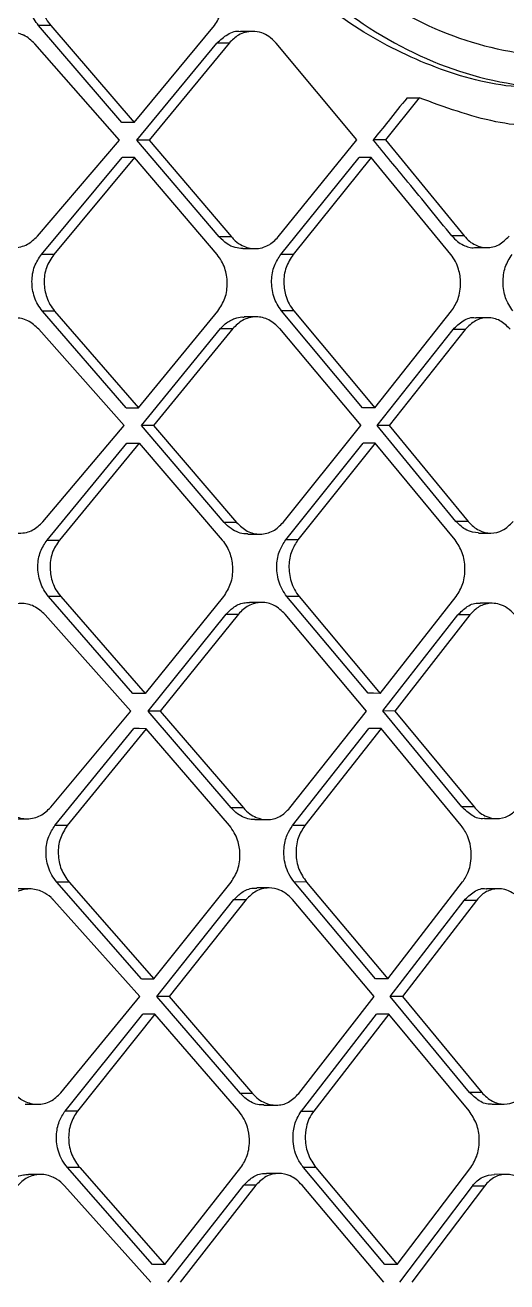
# Model space of a CAD drawing. Extents: x 525 to 609, y 649 to 778.
# Drawn here: x 536.673 to 537.275, y 715.638 to 717.209 of the extents above; entities that cross this region are included whole.
import ezdxf

# ---------------------------------------------------------------- set-up
doc = ezdxf.new("R2010")
doc.units = 0
doc.header["$MEASUREMENT"] = 0
doc.layers.add('1', color=4, linetype='Continuous')

# ---------------------------------------------------------------- blocks, each defined once
blk = doc.blocks.new('JETSETTER')
at = {"layer": '1', "color": 3, "linetype": 'Continuous', "lineweight": 25}
for p, q in [((11.6662, 47.9632), (11.5621, 48.0844)), ((11.5774, 48.0843), (11.5621, 48.0844)), ((11.5774, 48.0843), (11.6815, 47.9632)), ((11.6815, 47.9632), (11.7819, 48.0844)), ((11.8298, 48.077), (11.8146, 48.077)), ((11.6632, 47.9412), (11.5576, 48.0615)), ((11.685, 47.9412), (11.7852, 48.0624)), ((11.8004, 48.0624), (11.7003, 47.9412)), ((11.8004, 48.0624), (11.7852, 48.0624)), ((11.9599, 47.9413), (11.8591, 48.0624)), ((12.038, 47.994), (11.9957, 47.9413)), ((12.0228, 47.9941), (12.038, 47.994)), ((11.6815, 47.9632), (11.6662, 47.9632)), ((11.5607, 47.8208), (11.6632, 47.9412)), ((11.788, 47.8201), (11.685, 47.9412)), ((11.7003, 47.9412), (11.6851, 47.9412)), ((11.7003, 47.9412), (11.8032, 47.8201)), ((11.8618, 47.8201), (11.9599, 47.9413)), ((11.9957, 47.9413), (11.9805, 47.9413)), ((11.9957, 47.9413), (12.094, 47.8213)), ((11.5658, 47.7981), (11.6668, 47.9192)), ((11.6821, 47.9192), (11.5811, 47.798)), ((11.6821, 47.9192), (11.6668, 47.9192)), ((11.7853, 47.7981), (11.6821, 47.9192)), ((11.865, 47.7981), (11.9628, 47.9193)), ((11.9781, 47.9193), (11.8803, 47.7981)), ((12.0775, 47.7981), (11.9781, 47.9193)), ((11.8032, 47.8201), (11.788, 47.8201)), ((12.094, 47.8213), (12.0787, 47.8214)), ((11.8173, 47.8055), (11.8327, 47.8054)), ((12.1071, 47.8067), (12.1224, 47.8067)), ((11.5811, 47.798), (11.5658, 47.7981)), ((11.8803, 47.7981), (11.865, 47.7981)), ((11.6718, 47.6062), (11.567, 47.7273)), ((11.5823, 47.7273), (11.567, 47.7273)), ((11.5823, 47.7273), (11.6871, 47.6062)), ((11.6871, 47.6062), (11.7863, 47.7273)), ((11.9671, 47.6063), (11.866, 47.7274)), ((11.8813, 47.7274), (11.8661, 47.7274)), ((11.8813, 47.7274), (11.9823, 47.6062)), ((11.9823, 47.6062), (12.0784, 47.7274)), ((11.8342, 47.72), (11.819, 47.72)), ((12.1238, 47.7189), (12.1086, 47.719)), ((11.5627, 47.7045), (11.669, 47.5842)), ((11.6907, 47.5842), (11.7897, 47.7054)), ((11.805, 47.7053), (11.706, 47.5842)), ((11.7897, 47.7054), (11.805, 47.7053)), ((11.8635, 47.7054), (11.9648, 47.5842)), ((11.9853, 47.5843), (12.0802, 47.7043)), ((12.0954, 47.7043), (12.0005, 47.5843)), ((12.0954, 47.7043), (12.0802, 47.7043)), ((11.6718, 47.6062), (11.6871, 47.6062)), ((11.5677, 47.4638), (11.669, 47.5842)), ((11.7942, 47.4631), (11.6907, 47.5842)), ((11.706, 47.5842), (11.6907, 47.5842)), ((11.706, 47.5842), (11.8095, 47.463)), ((11.8679, 47.4631), (11.9648, 47.5842)), ((12.0839, 47.4643), (11.9853, 47.5843)), ((12.0005, 47.5843), (11.9853, 47.5843)), ((12.0005, 47.5843), (12.0992, 47.4643)), ((11.5729, 47.441), (11.6726, 47.5622)), ((11.6879, 47.5622), (11.5882, 47.441)), ((11.6726, 47.5622), (11.6879, 47.5622)), ((11.6879, 47.5622), (11.7917, 47.441)), ((11.8711, 47.4411), (11.9678, 47.5623)), ((11.983, 47.5622), (11.8864, 47.4411)), ((11.983, 47.5622), (11.9678, 47.5623)), ((12.0829, 47.4411), (11.983, 47.5622)), ((11.8095, 47.463), (11.7942, 47.4631)), ((12.0991, 47.4643), (12.0839, 47.4643)), ((11.8236, 47.4485), (11.8389, 47.4484)), ((12.1122, 47.4497), (12.1275, 47.4497)), ((11.5729, 47.441), (11.5882, 47.441)), ((11.8864, 47.4411), (11.8712, 47.4411)), ((11.68, 47.2492), (11.5746, 47.3703)), ((11.5899, 47.3703), (11.5746, 47.3703)), ((11.5899, 47.3703), (11.6953, 47.2491)), ((11.7933, 47.3703), (11.6953, 47.2491)), ((11.9741, 47.2493), (11.8726, 47.3704)), ((11.8879, 47.3703), (11.8727, 47.3704)), ((11.8879, 47.3703), (11.9893, 47.2492)), ((11.9893, 47.2492), (12.0842, 47.3704)), ((11.699, 47.2272), (11.7967, 47.3484)), ((11.812, 47.3483), (11.7143, 47.2271)), ((11.7967, 47.3484), (11.812, 47.3483)), ((11.841, 47.363), (11.8258, 47.363)), ((11.972, 47.2272), (11.8703, 47.3483)), ((12.1292, 47.3619), (12.1141, 47.3619)), ((11.6774, 47.2271), (11.5705, 47.3474)), ((11.9923, 47.2273), (12.0861, 47.3473)), ((12.1013, 47.3473), (12.0076, 47.2272)), ((12.1013, 47.3473), (12.0861, 47.3473)), ((11.5774, 47.1068), (11.6774, 47.2271)), ((11.803, 47.1061), (11.699, 47.2272)), ((11.7143, 47.2271), (11.699, 47.2272)), ((11.7143, 47.2271), (11.8182, 47.106)), ((11.8764, 47.106), (11.972, 47.2272)), ((12.0912, 47.1073), (11.9923, 47.2273)), ((12.0076, 47.2272), (11.9924, 47.2273)), ((12.0076, 47.2272), (12.1065, 47.1073)), ((11.5827, 47.084), (11.6812, 47.2052)), ((11.6965, 47.2051), (11.5981, 47.084)), ((11.8007, 47.084), (11.6965, 47.2051)), ((11.8797, 47.0841), (11.9751, 47.2053)), ((11.9903, 47.2052), (11.895, 47.084)), ((12.0905, 47.0841), (11.9903, 47.2052)), ((12.1065, 47.1073), (12.0912, 47.1073)), ((11.5325, 47.0925), (11.548, 47.0925)), ((11.5981, 47.084), (11.5828, 47.084)), ((11.8323, 47.0914), (11.8477, 47.0914)), ((11.895, 47.084), (11.8797, 47.0841)), ((12.1195, 47.0927), (12.1348, 47.0926)), ((11.5511, 47.0047), (11.5359, 47.0048)), ((11.6909, 46.8922), (11.585, 47.0133)), ((11.6003, 47.0132), (11.585, 47.0133)), ((11.6003, 47.0132), (11.7062, 46.8921)), ((11.7062, 46.8921), (11.8028, 47.0133)), ((11.8504, 47.0059), (11.8351, 47.006)), ((11.9834, 46.8923), (11.8817, 47.0134)), ((11.897, 47.0133), (11.8817, 47.0134)), ((11.897, 47.0133), (11.9987, 46.8922)), ((11.9987, 46.8922), (12.0922, 47.0134)), ((12.137, 47.0049), (12.1219, 47.0049)), ((11.6886, 46.8701), (11.5812, 46.9904)), ((11.71, 46.8702), (11.8063, 46.9913)), ((11.8216, 46.9913), (11.7253, 46.8701)), ((11.8063, 46.9913), (11.8216, 46.9913)), ((11.9816, 46.8702), (11.8796, 46.9913)), ((12.0017, 46.8702), (12.0941, 46.9903)), ((12.1094, 46.9902), (12.017, 46.8702)), ((12.1094, 46.9902), (12.0941, 46.9903)), ((11.6909, 46.8922), (11.7062, 46.8921)), ((11.59, 46.7497), (11.6886, 46.8701)), ((11.8144, 46.749), (11.71, 46.8702)), ((11.7253, 46.8701), (11.71, 46.8702)), ((11.7253, 46.8701), (11.8296, 46.749)), ((11.8874, 46.749), (11.9816, 46.8702)), ((12.1008, 46.7503), (12.0017, 46.8702)), ((12.017, 46.8702), (12.0018, 46.8702)), ((12.017, 46.8702), (12.1161, 46.7502)), ((11.5955, 46.727), (11.6924, 46.8482)), ((11.7077, 46.8481), (11.6108, 46.7269)), ((11.8124, 46.727), (11.7077, 46.8481)), ((11.8908, 46.727), (11.9847, 46.8482)), ((12, 46.8482), (11.9061, 46.727)), ((12, 46.8482), (11.9847, 46.8482)), ((12.1003, 46.7271), (12, 46.8482)), ((11.5454, 46.7355), (11.5609, 46.7354)), ((11.8296, 46.749), (11.8144, 46.749)), ((12.1161, 46.7502), (12.1008, 46.7503)), ((12.129, 46.7357), (12.1443, 46.7356)), ((11.6108, 46.7269), (11.5955, 46.727)), ((11.8437, 46.7344), (11.859, 46.7344)), ((11.8908, 46.727), (11.9061, 46.727)), ((11.5647, 46.6477), (11.5495, 46.6477)), ((11.7046, 46.5351), (11.5983, 46.6563)), ((11.6136, 46.6562), (11.5983, 46.6563)), ((11.6136, 46.6562), (11.7199, 46.5351)), ((11.7199, 46.5351), (11.815, 46.6563)), ((11.8623, 46.6489), (11.8471, 46.6489)), ((11.9952, 46.5352), (11.8933, 46.6563)), ((11.9086, 46.6563), (11.8933, 46.6563)), ((11.9086, 46.6563), (12.0105, 46.5352)), ((12.0105, 46.5352), (12.1025, 46.6564)), ((12.1471, 46.6478), (12.1319, 46.6479)), ((11.7026, 46.5131), (11.5948, 46.6334)), ((11.7238, 46.5131), (11.8186, 46.6343)), ((11.8339, 46.6343), (11.7391, 46.5131)), ((11.8339, 46.6343), (11.8186, 46.6343)), ((11.9937, 46.5132), (11.8915, 46.6343)), ((12.0136, 46.5132), (12.1045, 46.6332)), ((12.1197, 46.6332), (12.0289, 46.5132)), ((12.1197, 46.6332), (12.1045, 46.6332)), ((12.0105, 46.5352), (11.9952, 46.5352))]:
    blk.add_line(p, q, dxfattribs=at)
at = {"layer": '1', "color": 3, "linetype": 'Continuous', "lineweight": 25, "flags": 128}
for points in [[(11.9781, 47.9193), (11.9695, 47.9193), (11.9628, 47.9193)], [(11.9823, 47.6062), (11.9738, 47.6063), (11.9671, 47.6063)], [(11.6953, 47.2491), (11.6867, 47.2492), (11.68, 47.2492)], [(11.9893, 47.2492), (11.9808, 47.2493), (11.9741, 47.2493)], [(11.6965, 47.2051), (11.6879, 47.2052), (11.6812, 47.2052)], [(11.9903, 47.2052), (11.9818, 47.2052), (11.9751, 47.2053)], [(11.8182, 47.106), (11.8097, 47.106), (11.803, 47.1061)], [(11.9987, 46.8922), (11.9901, 46.8922), (11.9834, 46.8922)], [(11.7199, 46.5351), (11.7114, 46.5351), (11.7046, 46.5351)]]:
    blk.add_lwpolyline(points, dxfattribs=at)
at = {"layer": '1', "color": 3, "linetype": 'Continuous', "lineweight": 25}
for points, knots in [([(12.2124, 48.0087), (12.1967, 48.0078), (12.1475, 48.0049), (12.0641, 48.0267), (11.9671, 48.0724), (11.8783, 48.1418), (11.8016, 48.231), (11.7402, 48.3363), (11.6972, 48.4538), (11.6742, 48.579), (11.6725, 48.707), (11.6919, 48.8332), (11.7317, 48.9526), (11.7901, 49.0606), (11.8645, 49.153), (11.9514, 49.2266), (12.0473, 49.2772), (12.1384, 49.3044), (12.1958, 49.3031), (12.2196, 49.3026)], [0, 0, 0, 0, 0.0289213, 0.0908967, 0.1525102, 0.21447, 0.2762457, 0.3380204, 0.3999673, 0.461588, 0.5235732, 0.585246, 0.6471053, 0.7090141, 0.7707099, 0.8326848, 0.8942878, 0.9562431, 1, 1, 1, 1]), ([(12.657, 48.9726), (12.6744, 48.921), (12.7092, 48.8178), (12.7219, 48.6461), (12.7044, 48.4767), (12.6544, 48.3189), (12.5753, 48.1842), (12.4712, 48.0818), (12.3485, 48.0187), (12.2149, 47.9985), (12.0789, 48.0229), (11.9499, 48.0906), (11.8378, 48.197), (11.7517, 48.3346), (11.6981, 48.4939), (11.6816, 48.6642), (11.7029, 48.8339), (11.7609, 48.9915), (11.8505, 49.1261), (11.9646, 49.2289), (12.0948, 49.2923), (12.2313, 49.3123), (12.3646, 49.2878), (12.485, 49.2197), (12.5878, 49.1149), (12.6339, 49.02), (12.657, 48.9726)], [0, 0, 0, 0, 0.041607, 0.083241, 0.124868, 0.166463, 0.208051, 0.249701, 0.291426, 0.333201, 0.37497, 0.4167, 0.458391, 0.500023, 0.541607, 0.583193, 0.624799, 0.666416, 0.708056, 0.749714, 0.791382, 0.833124, 0.874939, 0.916728, 0.958401, 1, 1, 1, 1]), ([(12.6309, 48.9532), (12.6473, 48.9048), (12.6801, 48.8078), (12.6921, 48.6467), (12.6756, 48.4876), (12.6285, 48.3395), (12.5539, 48.2132), (12.4559, 48.1172), (12.3405, 48.0579), (12.215, 48.0389), (12.0874, 48.0619), (11.9665, 48.1254), (11.8617, 48.2252), (11.7811, 48.3543), (11.731, 48.5038), (11.7156, 48.6637), (11.7355, 48.823), (11.7897, 48.9708), (11.8735, 49.0972), (11.9804, 49.1936), (12.1023, 49.2531), (12.2304, 49.2718), (12.3556, 49.2489), (12.4689, 49.185), (12.5657, 49.0866), (12.6091, 48.9976), (12.6309, 48.9532)], [0, 0, 0, 0, 0.04161, 0.083271, 0.124923, 0.166513, 0.208078, 0.24971, 0.291446, 0.33324, 0.375013, 0.41673, 0.458406, 0.500035, 0.541625, 0.583217, 0.624828, 0.666452, 0.708096, 0.749746, 0.791398, 0.83314, 0.874969, 0.916763, 0.958421, 1, 1, 1, 1]), ([(11.5621, 48.0844), (11.5602, 48.0869), (11.5563, 48.092), (11.551, 48.104), (11.5483, 48.1204), (11.5514, 48.1401), (11.5581, 48.1501), (11.5615, 48.1551)], [0, 0, 0, 0, 0.130783, 0.259969, 0.512404, 0.758979, 1, 1, 1, 1]), ([(11.5768, 48.155), (11.5749, 48.1525), (11.5711, 48.1475), (11.5661, 48.1358), (11.5635, 48.1198), (11.5663, 48.1039), (11.5715, 48.0921), (11.5754, 48.087), (11.5774, 48.0843)], [0, 0, 0, 0, 0.129497, 0.256148, 0.499984, 0.736843, 0.86525, 1, 1, 1, 1]), ([(11.7819, 48.0844), (11.7853, 48.0895), (11.792, 48.0998), (11.7948, 48.1196), (11.7921, 48.1357), (11.787, 48.1474), (11.7832, 48.1525), (11.7813, 48.1551)], [0, 0, 0, 0, 0.249956, 0.499306, 0.740735, 0.868277, 1, 1, 1, 1]), ([(11.5576, 48.0615), (11.5532, 48.0656), (11.5487, 48.0697), (11.5434, 48.0722), (11.543, 48.0724), (11.5417, 48.073), (11.5365, 48.075), (11.5258, 48.0767), (11.5104, 48.0734), (11.5016, 48.0652), (11.4972, 48.0611)], [0, 0, 0, 0, 0.2498, 0.251875, 0.25574, 0.268972, 0.317208, 0.500415, 0.750164, 1, 1, 1, 1]), ([(11.7852, 48.0624), (11.7895, 48.0663), (11.798, 48.0742), (11.8093, 48.0783), (11.8146, 48.077), (11.8146, 48.077)], [0, 0, 0, 0, 0.498238, 0.996536, 1, 1, 1, 1]), ([(11.8591, 48.0624), (11.8561, 48.0654), (11.8508, 48.0708), (11.8406, 48.0758), (11.8304, 48.0776), (11.8205, 48.0761), (11.8101, 48.072), (11.8042, 48.0661), (11.8004, 48.0624)], [0, 0, 0, 0, 0.177222, 0.320581, 0.500159, 0.645881, 0.777905, 1, 1, 1, 1]), ([(12.0228, 47.9941), (12.0149, 47.9842), (12.0008, 47.9666), (11.9867, 47.949), (11.9805, 47.9413)], [0, 0, 0, 0, 0.5600018, 1, 1, 1, 1]), ([(12.2237, 47.9553), (12.1936, 47.9567), (12.1309, 47.9597), (12.0697, 47.9823), (12.038, 47.994)], [0, 0, 0, 0, 0.480994, 1, 1, 1, 1]), ([(12.0787, 47.8214), (12.0605, 47.8438), (12.0279, 47.8837), (11.995, 47.9237), (11.9805, 47.9413)], [0, 0, 0, 0, 0.560004, 1, 1, 1, 1]), ([(11.5004, 47.8212), (11.5049, 47.8171), (11.5123, 47.8103), (11.5233, 47.807), (11.532, 47.8063), (11.5398, 47.8073), (11.5505, 47.8111), (11.5567, 47.8171), (11.5607, 47.8208)], [0, 0, 0, 0, 0.249492, 0.414129, 0.499787, 0.639593, 0.769704, 1, 1, 1, 1]), ([(11.8173, 47.8055), (11.8142, 47.8058), (11.8074, 47.8063), (11.7971, 47.811), (11.7911, 47.817), (11.788, 47.8201)], [0, 0, 0, 0, 0.291998, 0.628883, 1, 1, 1, 1]), ([(11.8032, 47.8201), (11.8048, 47.8184), (11.8088, 47.814), (11.8185, 47.8076), (11.8303, 47.8047), (11.8414, 47.8062), (11.8518, 47.8101), (11.8579, 47.8161), (11.8618, 47.8201)], [0, 0, 0, 0, 0.093394, 0.250703, 0.499936, 0.634945, 0.76345, 1, 1, 1, 1]), ([(12.0787, 47.8214), (12.081, 47.8189), (12.0854, 47.8141), (12.0948, 47.8088), (12.1025, 47.8056), (12.1071, 47.8068), (12.1071, 47.8068)], [0, 0, 0, 0, 0.285031, 0.54639, 0.996451, 1, 1, 1, 1]), ([(12.094, 47.8213), (12.0962, 47.8189), (12.1005, 47.8143), (12.11, 47.8085), (12.1226, 47.8056), (12.138, 47.8089), (12.1461, 47.8169), (12.1503, 47.821)], [0, 0, 0, 0, 0.140255, 0.270639, 0.500894, 0.748067, 1, 1, 1, 1]), ([(11.567, 47.7273), (11.565, 47.73), (11.5609, 47.7352), (11.5569, 47.7445), (11.5544, 47.7543), (11.5535, 47.7674), (11.556, 47.7835), (11.5626, 47.7933), (11.5658, 47.7981)], [0, 0, 0, 0, 0.134727, 0.266671, 0.395886, 0.522395, 0.7663, 1, 1, 1, 1]), ([(11.5811, 47.798), (11.5777, 47.7928), (11.5709, 47.7824), (11.5682, 47.7629), (11.5711, 47.747), (11.5762, 47.7352), (11.5802, 47.73), (11.5823, 47.7273)], [0, 0, 0, 0, 0.25294, 0.499288, 0.733019, 0.862455, 1, 1, 1, 1]), ([(11.7863, 47.7273), (11.7897, 47.7325), (11.7963, 47.7428), (11.799, 47.7625), (11.7962, 47.7785), (11.7911, 47.7903), (11.7872, 47.7954), (11.7853, 47.7981)], [0, 0, 0, 0, 0.250152, 0.499254, 0.736705, 0.865245, 1, 1, 1, 1]), ([(11.866, 47.7274), (11.864, 47.7302), (11.86, 47.7356), (11.856, 47.7453), (11.8538, 47.7554), (11.8531, 47.7685), (11.8558, 47.7841), (11.862, 47.7936), (11.865, 47.7981)], [0, 0, 0, 0, 0.140712, 0.276986, 0.408838, 0.536263, 0.776805, 1, 1, 1, 1]), ([(11.8803, 47.7981), (11.877, 47.7929), (11.8704, 47.7826), (11.8678, 47.7632), (11.8704, 47.7475), (11.8752, 47.7356), (11.8792, 47.7302), (11.8813, 47.7274)], [0, 0, 0, 0, 0.251339, 0.499131, 0.724411, 0.856026, 1, 1, 1, 1]), ([(12.0784, 47.7274), (12.0815, 47.7322), (12.0862, 47.7397), (12.0892, 47.7523), (12.0902, 47.765), (12.0882, 47.7778), (12.0835, 47.7897), (12.0796, 47.7952), (12.0775, 47.7981)], [0, 0, 0, 0, 0.233485, 0.362658, 0.499783, 0.720705, 0.853166, 1, 1, 1, 1]), ([(12.1548, 47.7275), (12.1515, 47.7327), (12.1448, 47.743), (12.1419, 47.7629), (12.1444, 47.7827), (12.1508, 47.7931), (12.154, 47.7982)], [0, 0, 0, 0, 0.249991, 0.500001, 0.750005, 1, 1, 1, 1]), ([(11.5627, 47.7045), (11.5582, 47.7085), (11.5493, 47.7165), (11.5346, 47.7195), (11.5231, 47.7179), (11.5125, 47.7138), (11.5064, 47.7079), (11.5025, 47.7041)], [0, 0, 0, 0, 0.249683, 0.499218, 0.642033, 0.773267, 1, 1, 1, 1]), ([(11.7897, 47.7054), (11.7916, 47.7075), (11.7968, 47.7131), (11.8061, 47.718), (11.8143, 47.7202), (11.8181, 47.7198), (11.819, 47.7197)], [0, 0, 0, 0, 0.235608, 0.645706, 0.917137, 1, 1, 1, 1]), ([(11.8635, 47.7054), (11.8592, 47.7095), (11.8506, 47.7176), (11.8364, 47.7207), (11.8253, 47.7192), (11.8149, 47.7152), (11.8088, 47.7092), (11.805, 47.7053)], [0, 0, 0, 0, 0.24984, 0.499329, 0.639006, 0.769167, 1, 1, 1, 1]), ([(12.0802, 47.7043), (12.0843, 47.7082), (12.0924, 47.716), (12.1033, 47.7202), (12.1085, 47.7189), (12.1086, 47.7189)], [0, 0, 0, 0, 0.495267, 0.990507, 1, 1, 1, 1]), ([(12.1516, 47.7046), (12.1475, 47.7087), (12.1393, 47.7167), (12.1235, 47.7201), (12.1078, 47.7165), (12.0995, 47.7084), (12.0954, 47.7043)], [0, 0, 0, 0, 0.250014, 0.500008, 0.749991, 1, 1, 1, 1]), ([(11.5075, 47.4641), (11.512, 47.4601), (11.521, 47.4519), (11.5355, 47.4489), (11.5468, 47.4502), (11.5574, 47.454), (11.5636, 47.46), (11.5677, 47.4638)], [0, 0, 0, 0, 0.249766, 0.499306, 0.636044, 0.765207, 1, 1, 1, 1]), ([(11.8236, 47.4487), (11.8227, 47.4486), (11.8188, 47.4483), (11.8116, 47.4503), (11.8023, 47.4548), (11.797, 47.4603), (11.7942, 47.4631)], [0, 0, 0, 0, 0.079503, 0.364015, 0.670823, 1, 1, 1, 1]), ([(11.8095, 47.463), (11.8138, 47.4589), (11.8225, 47.4508), (11.8365, 47.4478), (11.8474, 47.4491), (11.8578, 47.4529), (11.8639, 47.4591), (11.8679, 47.4631)], [0, 0, 0, 0, 0.249901, 0.499435, 0.631183, 0.758697, 1, 1, 1, 1]), ([(12.1122, 47.4498), (12.1071, 47.4504), (12.0966, 47.4517), (12.0882, 47.4601), (12.0839, 47.4643)], [0, 0, 0, 0, 0.48989, 1, 1, 1, 1]), ([(12.0991, 47.4643), (12.1013, 47.462), (12.1054, 47.4575), (12.1149, 47.4516), (12.1275, 47.4485), (12.143, 47.4519), (12.1511, 47.4599), (12.1552, 47.464)], [0, 0, 0, 0, 0.134281, 0.262693, 0.500921, 0.7442, 1, 1, 1, 1]), ([(11.5746, 47.3703), (11.5725, 47.373), (11.5683, 47.3784), (11.5642, 47.3881), (11.5617, 47.398), (11.5609, 47.4111), (11.5635, 47.4268), (11.5698, 47.4364), (11.5729, 47.441)], [0, 0, 0, 0, 0.139308, 0.274553, 0.405737, 0.532908, 0.774189, 1, 1, 1, 1]), ([(11.5882, 47.441), (11.5848, 47.4358), (11.5781, 47.4255), (11.5756, 47.406), (11.5785, 47.3902), (11.5837, 47.3783), (11.5878, 47.373), (11.5899, 47.3703)], [0, 0, 0, 0, 0.250691, 0.499273, 0.728476, 0.85907, 1, 1, 1, 1]), ([(11.7917, 47.441), (11.7938, 47.4383), (11.7977, 47.433), (11.8028, 47.4212), (11.8051, 47.4084), (11.8043, 47.3957), (11.8015, 47.383), (11.7965, 47.3754), (11.7933, 47.3703)], [0, 0, 0, 0, 0.13895, 0.268791, 0.500132, 0.629152, 0.755749, 1, 1, 1, 1]), ([(11.8726, 47.3704), (11.8705, 47.3733), (11.8662, 47.3791), (11.8622, 47.3894), (11.86, 47.3998), (11.8596, 47.4129), (11.8625, 47.4279), (11.8684, 47.4369), (11.8711, 47.4411)], [0, 0, 0, 0, 0.14979, 0.292563, 0.428304, 0.55702, 0.792373, 1, 1, 1, 1]), ([(11.8864, 47.4411), (11.8836, 47.4367), (11.8775, 47.4274), (11.8748, 47.4121), (11.8754, 47.3991), (11.8776, 47.3888), (11.8816, 47.3788), (11.8858, 47.3732), (11.8879, 47.3703)], [0, 0, 0, 0, 0.215412, 0.453364, 0.58143, 0.715225, 0.854737, 1, 1, 1, 1]), ([(12.0842, 47.3704), (12.0874, 47.3756), (12.0936, 47.3859), (12.0961, 47.4058), (12.093, 47.4256), (12.0863, 47.436), (12.0829, 47.4411)], [0, 0, 0, 0, 0.25, 0.500008, 0.750003, 1, 1, 1, 1]), ([(11.5705, 47.3474), (11.566, 47.3515), (11.5571, 47.3595), (11.5425, 47.3624), (11.5312, 47.3609), (11.5206, 47.3569), (11.5144, 47.3509), (11.5105, 47.3471)], [0, 0, 0, 0, 0.249721, 0.499233, 0.638357, 0.768345, 1, 1, 1, 1]), ([(11.7967, 47.3484), (11.7995, 47.3512), (11.8058, 47.3579), (11.8163, 47.3625), (11.8234, 47.3628), (11.8258, 47.3629)], [0, 0, 0, 0, 0.33595, 0.779436, 1, 1, 1, 1]), ([(11.8703, 47.3483), (11.866, 47.3524), (11.8573, 47.3606), (11.8433, 47.3636), (11.8324, 47.3622), (11.822, 47.3583), (11.8159, 47.3523), (11.812, 47.3483)], [0, 0, 0, 0, 0.249883, 0.499415, 0.634664, 0.763356, 1, 1, 1, 1]), ([(12.0861, 47.3473), (12.0899, 47.3511), (12.0976, 47.3587), (12.1082, 47.363), (12.1136, 47.3618), (12.114, 47.3617)], [0, 0, 0, 0, 0.47294, 0.960733, 1, 1, 1, 1]), ([(12.1573, 47.3476), (12.1543, 47.3506), (12.1487, 47.3564), (12.1389, 47.3609), (12.1296, 47.3623), (12.1193, 47.361), (12.1093, 47.3563), (12.1036, 47.3499), (12.1013, 47.3473)], [0, 0, 0, 0, 0.18052, 0.345248, 0.494161, 0.627253, 0.845102, 1, 1, 1, 1]), ([(11.5175, 47.1071), (11.522, 47.103), (11.531, 47.0949), (11.5454, 47.0918), (11.5565, 47.0932), (11.5671, 47.0969), (11.5734, 47.1029), (11.5774, 47.1068)], [0, 0, 0, 0, 0.249817, 0.499329, 0.633421, 0.761725, 1, 1, 1, 1]), ([(11.8323, 47.0917), (11.8309, 47.0916), (11.8265, 47.0915), (11.8191, 47.0938), (11.8105, 47.0984), (11.8055, 47.1035), (11.803, 47.1061)], [0, 0, 0, 0, 0.134523, 0.407932, 0.696414, 1, 1, 1, 1]), ([(11.8182, 47.106), (11.8208, 47.1034), (11.8256, 47.0985), (11.8356, 47.093), (11.846, 47.0908), (11.856, 47.0921), (11.8663, 47.0958), (11.8724, 47.102), (11.8764, 47.106)], [0, 0, 0, 0, 0.152672, 0.287074, 0.500286, 0.628994, 0.755375, 1, 1, 1, 1]), ([(12.1195, 47.0928), (12.1193, 47.0928), (12.1142, 47.0915), (12.1035, 47.0957), (12.0953, 47.1035), (12.0912, 47.1073)], [0, 0, 0, 0, 0.014509, 0.510189, 1, 1, 1, 1]), ([(12.1065, 47.1073), (12.1086, 47.105), (12.1127, 47.1006), (12.122, 47.0946), (12.1347, 47.0914), (12.1472, 47.0945), (12.1563, 47.1003), (12.1602, 47.1047), (12.1622, 47.107)], [0, 0, 0, 0, 0.130747, 0.25787, 0.500261, 0.739742, 0.867402, 1, 1, 1, 1]), ([(11.585, 47.0133), (11.5828, 47.0161), (11.5785, 47.0217), (11.5743, 47.0317), (11.5718, 47.0419), (11.5711, 47.055), (11.5737, 47.0703), (11.5798, 47.0796), (11.5827, 47.084)], [0, 0, 0, 0, 0.144706, 0.283798, 0.417299, 0.54523, 0.783437, 1, 1, 1, 1]), ([(11.5981, 47.084), (11.5948, 47.0788), (11.5881, 47.0685), (11.5858, 47.0486), (11.5894, 47.0287), (11.5967, 47.0184), (11.6003, 47.0132)], [0, 0, 0, 0, 0.248723, 0.499983, 0.749881, 1, 1, 1, 1]), ([(11.8028, 47.0133), (11.806, 47.0183), (11.8108, 47.0258), (11.8135, 47.0385), (11.8143, 47.051), (11.812, 47.0637), (11.807, 47.0756), (11.8029, 47.0811), (11.8007, 47.084)], [0, 0, 0, 0, 0.240811, 0.36817, 0.4998, 0.721251, 0.853559, 1, 1, 1, 1]), ([(11.8817, 47.0134), (11.8794, 47.0166), (11.8748, 47.0228), (11.8707, 47.034), (11.8687, 47.0449), (11.8687, 47.058), (11.8718, 47.072), (11.8773, 47.0804), (11.8797, 47.0841)], [0, 0, 0, 0, 0.162675, 0.314642, 0.4559, 0.586452, 0.814454, 1, 1, 1, 1]), ([(11.895, 47.084), (11.8918, 47.079), (11.887, 47.0714), (11.8843, 47.0587), (11.8836, 47.0456), (11.8865, 47.0288), (11.8935, 47.0185), (11.897, 47.0133)], [0, 0, 0, 0, 0.243789, 0.370641, 0.500457, 0.750108, 1, 1, 1, 1]), ([(12.0922, 47.0134), (12.0949, 47.0177), (12.0994, 47.0247), (12.1025, 47.0372), (12.1034, 47.0488), (12.1019, 47.0605), (12.0981, 47.073), (12.0933, 47.0799), (12.0905, 47.0841)], [0, 0, 0, 0, 0.21055, 0.345381, 0.499639, 0.657511, 0.793674, 1, 1, 1, 1]), ([(11.5812, 46.9904), (11.5812, 46.9905), (11.5811, 46.9906), (11.5808, 46.9909), (11.5797, 46.9921), (11.5755, 46.9962), (11.566, 47.0025), (11.5533, 47.0054), (11.5421, 47.0039), (11.5315, 47), (11.5254, 46.994), (11.5214, 46.9901)], [0, 0, 0, 0, 0.002194, 0.006166, 0.019545, 0.067894, 0.250456, 0.499736, 0.635767, 0.76463, 1, 1, 1, 1]), ([(11.8063, 46.9913), (11.8095, 46.9946), (11.8164, 47.0017), (11.827, 47.0059), (11.8336, 47.0058), (11.8352, 47.0057)], [0, 0, 0, 0, 0.390687, 0.852596, 1, 1, 1, 1]), ([(11.8797, 46.9913), (11.8771, 46.994), (11.8722, 46.9989), (11.8623, 47.0044), (11.8519, 47.0065), (11.8419, 47.0052), (11.8316, 47.0014), (11.8256, 46.9953), (11.8216, 46.9913)], [0, 0, 0, 0, 0.154438, 0.289449, 0.500306, 0.6319, 0.759205, 1, 1, 1, 1]), ([(12.0941, 46.9903), (12.0981, 46.9942), (12.106, 47.002), (12.1167, 47.0062), (12.1218, 47.0049), (12.1219, 47.0049)], [0, 0, 0, 0, 0.497875, 0.993928, 1, 1, 1, 1]), ([(12.165, 46.9906), (12.1622, 46.9934), (12.157, 46.9989), (12.1477, 47.0035), (12.1388, 47.0052), (12.1285, 47.0044), (12.1179, 46.9999), (12.112, 46.9932), (12.1094, 46.9902)], [0, 0, 0, 0, 0.169965, 0.327132, 0.471506, 0.603082, 0.826917, 1, 1, 1, 1]), ([(11.7077, 46.8481), (11.7049, 46.8481), (11.6998, 46.8481), (11.6947, 46.8481), (11.6924, 46.8482)], [0, 0, 0, 0, 0.559962, 1, 1, 1, 1]), ([(11.5304, 46.7501), (11.5334, 46.7471), (11.5373, 46.7433), (11.5424, 46.7404), (11.549, 46.737), (11.5582, 46.7348), (11.5693, 46.7361), (11.5798, 46.7398), (11.586, 46.7458), (11.59, 46.7497)], [0, 0, 0, 0, 0.173732, 0.22434, 0.250621, 0.499856, 0.631552, 0.758963, 1, 1, 1, 1]), ([(11.8437, 46.7346), (11.8418, 46.7346), (11.8371, 46.7346), (11.8296, 46.7371), (11.8214, 46.7417), (11.8168, 46.7466), (11.8144, 46.749)], [0, 0, 0, 0, 0.172814, 0.438511, 0.714219, 1, 1, 1, 1]), ([(11.8296, 46.749), (11.832, 46.7465), (11.8366, 46.7418), (11.8466, 46.7361), (11.8596, 46.7332), (11.8753, 46.7367), (11.8834, 46.7449), (11.8874, 46.749)], [0, 0, 0, 0, 0.143404, 0.274842, 0.500918, 0.751785, 1, 1, 1, 1]), ([(12.1289, 46.7359), (12.1286, 46.7358), (12.1233, 46.7346), (12.1127, 46.7389), (12.1047, 46.7465), (12.1008, 46.7503)], [0, 0, 0, 0, 0.036111, 0.526397, 1, 1, 1, 1]), ([(12.1161, 46.7502), (12.1203, 46.7461), (12.1287, 46.738), (12.1441, 46.7345), (12.1564, 46.7374), (12.1655, 46.7431), (12.1694, 46.7476), (12.1714, 46.7499)], [0, 0, 0, 0, 0.25387, 0.499644, 0.736074, 0.864712, 1, 1, 1, 1]), ([(11.5983, 46.6563), (11.596, 46.6592), (11.5915, 46.665), (11.5872, 46.6754), (11.5848, 46.6859), (11.5842, 46.699), (11.5869, 46.7139), (11.5927, 46.7228), (11.5954, 46.727)], [0, 0, 0, 0, 0.151286, 0.29511, 0.431449, 0.56034, 0.794796, 1, 1, 1, 1]), ([(11.6108, 46.7269), (11.6075, 46.7219), (11.6027, 46.7142), (11.6, 46.7015), (11.5994, 46.6884), (11.6027, 46.6716), (11.61, 46.6613), (11.6136, 46.6562)], [0, 0, 0, 0, 0.245941, 0.372308, 0.500614, 0.750186, 1, 1, 1, 1]), ([(11.815, 46.6563), (11.8181, 46.6611), (11.8228, 46.6686), (11.8255, 46.6813), (11.8261, 46.6933), (11.824, 46.7056), (11.8193, 46.7177), (11.8148, 46.7237), (11.8124, 46.727)], [0, 0, 0, 0, 0.236787, 0.365121, 0.499726, 0.698392, 0.836425, 1, 1, 1, 1]), ([(11.8933, 46.6563), (11.8907, 46.66), (11.8856, 46.6671), (11.8815, 46.6796), (11.88, 46.6913), (11.8807, 46.7044), (11.884, 46.7169), (11.8889, 46.7241), (11.8908, 46.7271)], [0, 0, 0, 0, 0.183855, 0.350959, 0.501332, 0.634908, 0.850865, 1, 1, 1, 1]), ([(11.9061, 46.727), (11.904, 46.7238), (11.9, 46.7179), (11.8961, 46.7059), (11.8947, 46.6905), (11.8983, 46.6718), (11.9052, 46.6614), (11.9086, 46.6563)], [0, 0, 0, 0, 0.159712, 0.296508, 0.50061, 0.750488, 1, 1, 1, 1]), ([(12.1025, 46.6564), (12.1056, 46.6615), (12.1117, 46.6719), (12.114, 46.6917), (12.1106, 46.7116), (12.1037, 46.7219), (12.1003, 46.7271)], [0, 0, 0, 0, 0.250011, 0.5, 0.750013, 1, 1, 1, 1]), ([(11.5199, 46.6331), (11.5229, 46.6361), (11.5296, 46.643), (11.5403, 46.6474), (11.5474, 46.6475), (11.5495, 46.6475)], [0, 0, 0, 0, 0.359521, 0.809147, 1, 1, 1, 1]), ([(11.5948, 46.6334), (11.5916, 46.6364), (11.5875, 46.6403), (11.5825, 46.6431), (11.5811, 46.6438), (11.5756, 46.6464), (11.567, 46.6484), (11.5558, 46.6469), (11.5454, 46.643), (11.5392, 46.637), (11.5353, 46.633)], [0, 0, 0, 0, 0.182844, 0.23114, 0.248381, 0.250503, 0.499793, 0.633302, 0.761311, 1, 1, 1, 1]), ([(11.8186, 46.6343), (11.822, 46.6378), (11.8293, 46.6453), (11.8399, 46.6491), (11.846, 46.6488), (11.8471, 46.6487)], [0, 0, 0, 0, 0.426641, 0.900647, 1, 1, 1, 1]), ([(11.8915, 46.6343), (11.8892, 46.6367), (11.8846, 46.6415), (11.8748, 46.6472), (11.8643, 46.6495), (11.8541, 46.6482), (11.8439, 46.6445), (11.8379, 46.6383), (11.8339, 46.6343)], [0, 0, 0, 0, 0.142795, 0.27393, 0.500289, 0.628971, 0.755333, 1, 1, 1, 1]), ([(12.1045, 46.6332), (12.1064, 46.6355), (12.1103, 46.64), (12.1193, 46.6462), (12.127, 46.6471), (12.1319, 46.6478)], [0, 0, 0, 0, 0.260664, 0.517704, 1, 1, 1, 1]), ([(12.1749, 46.6336), (12.1707, 46.6376), (12.1624, 46.6456), (12.1469, 46.649), (12.1345, 46.6459), (12.1255, 46.64), (12.1217, 46.6355), (12.1197, 46.6332)], [0, 0, 0, 0, 0.250844, 0.499682, 0.73912, 0.867019, 1, 1, 1, 1])]:
    blk.add_open_spline(points, degree=3, knots=knots, dxfattribs=at)

msp = doc.modelspace()

# ---------------------------------------------------------------- block references
at = {"layer": '1'}
msp.add_blockref('JETSETTER', (525.1273, 669.1243), dxfattribs=at)

doc.saveas('drawing.dxf')
